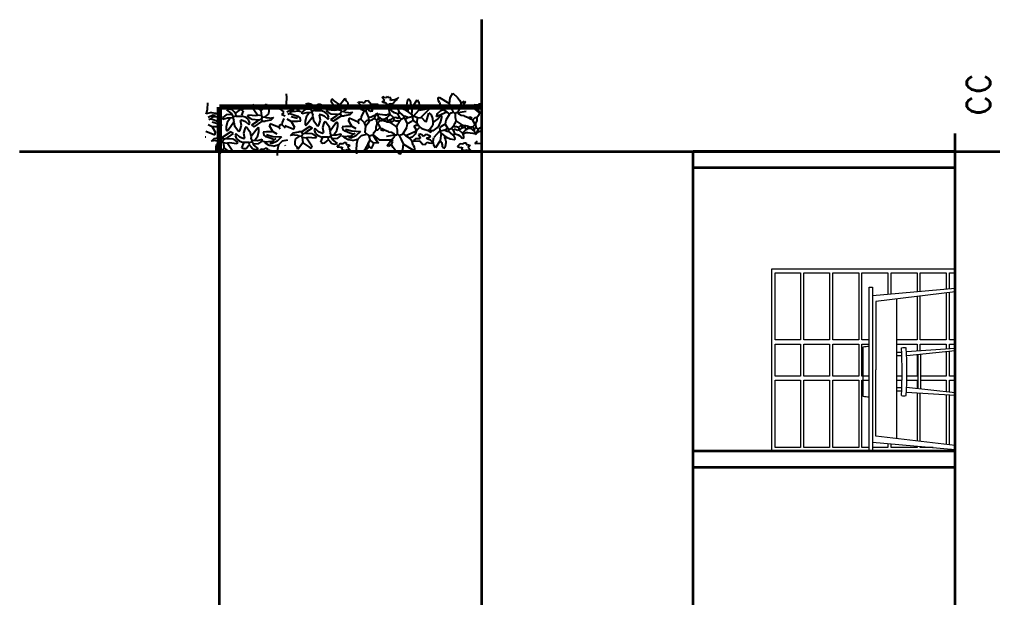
# Model space of a CAD drawing. Header units: inches. Extents: x 2013 to 15569, y -2551 to 2524.
# Drawn here: x 2013 to 2848, y 579 to 1075 of the extents above; entities that cross this region are included whole.
import ezdxf

# ---------------------------------------------------------------- set-up
doc = ezdxf.new("R2010")
doc.units = ezdxf.units.IN
doc.header["$MEASUREMENT"] = 0
for name, color, linetype, lineweight in [('A-FLOR-FTPT', 6, 'Continuous', 70), ('A-FURN', 8, 'Continuous', 18), ('A-WALL-FULL', 7, 'Continuous', 35), ('costruzioni', 2, 'Continuous', 35)]:
    doc.layers.add(name, color=color, linetype=linetype, lineweight=lineweight)
doc.layers.add('VERDE_siepe', color=96, linetype='Continuous')
doc.styles.add('E-ROMANS', font='romans.shx', dxfattribs={"width": 0.8})

msp = doc.modelspace()

# ---------------------------------------------------------------- linework, layer by layer
at = {"layer": 'A-FLOR-FTPT'}
for p in [(2409.283, 999.638), (2184.283, 961.697)]:
    msp.add_line(p, (2184.283, 999.638), dxfattribs=at)
at = {"layer": 'A-FURN'}
for p, q in [((2657.888, 860.888), (2657.888, 704.638)), ((2815.701, 860.888), (2657.888, 860.888)), ((2815.701, 857.763), (2815.701, 860.888)), ((2661.013, 800.003), (2661.013, 857.763)), ((2661.013, 857.763), (2682.894, 857.763)), ((2682.894, 857.763), (2682.894, 800.003)), ((2685.629, 800.003), (2685.629, 857.763)), ((2685.629, 857.763), (2707.894, 857.763)), ((2707.894, 857.763), (2707.894, 800.003)), ((2710.629, 800.003), (2710.629, 857.763)), ((2710.629, 857.763), (2732.894, 857.763)), ((2732.894, 857.763), (2732.894, 800.003)), ((2735.629, 800.003), (2735.629, 857.763)), ((2735.629, 857.763), (2757.894, 857.763)), ((2757.894, 857.763), (2757.894, 839.398)), ((2760.629, 839.644), (2760.629, 857.763)), ((2760.629, 857.763), (2782.894, 857.763)), ((2782.894, 857.763), (2782.894, 841.648)), ((2785.629, 841.894), (2785.629, 857.763)), ((2785.629, 857.763), (2807.894, 857.763)), ((2807.894, 857.763), (2807.894, 843.899)), ((2810.629, 844.145), (2810.629, 857.763)), ((2810.629, 857.763), (2815.701, 857.763)), ((2765.561, 715.399), (2765.561, 835.26)), ((2782.894, 837.352), (2782.894, 800.003)), ((2785.629, 800.003), (2785.629, 837.682)), ((2807.894, 840.37), (2807.894, 800.003)), ((2810.629, 800.003), (2810.629, 840.7)), ((2682.894, 800.003), (2661.013, 800.003)), ((2661.013, 769.039), (2661.013, 796.487)), ((2661.013, 796.487), (2682.894, 796.487)), ((2682.894, 796.487), (2682.894, 769.039)), ((2707.894, 800.003), (2685.629, 800.003)), ((2685.629, 769.039), (2685.629, 796.487)), ((2685.629, 796.487), (2707.894, 796.487)), ((2707.894, 796.487), (2707.894, 769.039)), ((2732.894, 800.003), (2710.629, 800.003)), ((2710.629, 769.039), (2710.629, 796.487)), ((2710.629, 796.487), (2732.894, 796.487)), ((2732.894, 796.487), (2732.894, 769.039)), ((2741.773, 800.003), (2735.629, 800.003)), ((2735.629, 769.039), (2735.629, 796.487)), ((2735.629, 796.487), (2741.773, 796.487)), ((2782.894, 800.003), (2765.561, 800.003)), ((2765.561, 796.487), (2782.894, 796.487)), ((2782.894, 796.487), (2782.894, 790.794)), ((2807.894, 800.003), (2785.629, 800.003)), ((2785.629, 790.969), (2785.629, 796.487)), ((2785.629, 796.487), (2807.894, 796.487)), ((2807.894, 796.487), (2807.894, 792.393)), ((2815.701, 800.003), (2810.629, 800.003)), ((2810.629, 792.568), (2810.629, 796.487)), ((2810.629, 796.487), (2815.701, 796.487)), ((2815.701, 796.487), (2815.701, 800.003)), ((2769.734, 789.139), (2765.561, 789.261)), ((2769.85, 786.266), (2765.561, 786.393)), ((2773.838, 790.215), (2815.701, 792.893)), ((2815.701, 790.788), (2774.003, 786.378)), ((2782.894, 787.319), (2782.894, 769.039)), ((2783.85, 758.099), (2783.85, 787.417)), ((2786.045, 757.867), (2786.045, 787.649)), ((2807.894, 789.963), (2807.894, 769.039)), ((2810.629, 769.039), (2810.629, 790.252)), ((2815.701, 792.893), (2815.701, 790.788)), ((2682.894, 769.039), (2661.013, 769.039)), ((2707.894, 769.039), (2685.629, 769.039)), ((2732.894, 769.039), (2710.629, 769.039)), ((2741.773, 769.039), (2735.629, 769.039)), ((2770.057, 769.039), (2765.561, 769.039)), ((2782.894, 769.039), (2774.21, 769.039)), ((2807.894, 769.039), (2786.045, 769.039)), ((2815.701, 769.039), (2810.629, 769.039)), ((2815.701, 765.523), (2815.701, 769.039)), ((2661.013, 707.763), (2661.013, 765.523)), ((2661.013, 765.523), (2682.894, 765.523)), ((2682.894, 765.523), (2682.894, 707.763)), ((2685.629, 707.763), (2685.629, 765.523)), ((2685.629, 765.523), (2707.894, 765.523)), ((2707.894, 765.523), (2707.894, 707.763)), ((2710.629, 707.763), (2710.629, 765.523)), ((2710.629, 765.523), (2732.894, 765.523)), ((2732.894, 765.523), (2732.894, 707.763)), ((2735.629, 707.763), (2735.629, 765.523)), ((2735.629, 765.523), (2741.773, 765.523)), ((2765.561, 765.523), (2769.992, 765.523)), ((2774.145, 765.523), (2782.894, 765.523)), ((2782.894, 765.523), (2782.894, 758.201)), ((2786.045, 765.523), (2807.894, 765.523)), ((2807.894, 765.523), (2807.894, 755.555)), ((2810.629, 755.265), (2810.629, 765.523)), ((2810.629, 765.523), (2815.701, 765.523)), ((2765.561, 759.216), (2769.787, 759.341)), ((2765.561, 756.354), (2769.654, 756.475)), ((2773.748, 755.312), (2815.589, 752.635)), ((2815.589, 754.74), (2773.933, 759.149)), ((2782.894, 754.727), (2782.894, 713.306)), ((2785.629, 712.976), (2785.629, 754.552)), ((2807.894, 753.128), (2807.894, 710.289)), ((2810.629, 709.959), (2810.629, 752.953)), ((2815.589, 752.635), (2815.589, 754.74)), ((2757.894, 711.261), (2757.894, 707.763)), ((2760.629, 707.763), (2760.629, 711.015)), ((2657.888, 704.638), (2815.701, 704.638)), ((2682.894, 707.763), (2661.013, 707.763)), ((2707.894, 707.763), (2685.629, 707.763)), ((2732.894, 707.763), (2710.629, 707.763)), ((2741.773, 707.763), (2735.629, 707.763)), ((2757.894, 707.763), (2744.68, 707.763)), ((2782.894, 707.763), (2760.629, 707.763)), ((2782.894, 709.011), (2782.894, 707.763)), ((2785.629, 707.763), (2785.629, 708.764)), ((2796.753, 707.763), (2785.629, 707.763)), ((2815.701, 704.638), (2815.701, 707.763))]:
    msp.add_line(p, q, dxfattribs=at)
msp.add_lwpolyline([(2741.773, 704.684), (2741.773, 845.189), (2744.68, 845.189), (2744.68, 704.684)], close=True, dxfattribs=at)
for points in [[(2744.68, 838.208), (2815.704, 844.602), (2815.704, 841.313), (2747.582, 833.09), (2747.582, 774.26)], [(2744.68, 712.451), (2815.701, 706.057), (2815.701, 709.346), (2747.579, 717.569), (2747.579, 774.266)]]:
    msp.add_lwpolyline(points, dxfattribs=at)
for points in [[(2736.622, 751.615), (2736.622, 794.115, -0.0310403), (2741.773, 794.754, -0.0310403)], [(2769.525, 793.175, -0.1652304), (2773.678, 793.222, -0.8922771)], [(2741.773, 750.807, -0.0369763), (2736.622, 751.615)], [(2769.43, 752.405, 0.1627866), (2773.571, 752.351, 0.8922771)]]:
    msp.add_lwpolyline(points, format="xyb", dxfattribs=at)
for centre, start, end in [((2429.801, 773.602), 356.428826, 3.297365), ((2433.955, 773.639), 356.413448, 3.299051)]:
    msp.add_arc(centre, 340.287, start, end, dxfattribs=at)
at = {"layer": 'A-WALL-FULL'}
for p, q in [((2409.283, 83.056), (2409.283, 1075.007)), ((2815.701, 83.056), (2815.701, 977.076)), ((2409.283, 961.697), (2184.283, 961.697)), ((2184.283, 99.638), (2184.283, 961.697)), ((2815.701, 961.697), (2590.701, 961.697)), ((2590.701, 99.638), (2590.701, 961.697)), ((2815.701, 947.697), (2590.701, 947.697)), ((2815.701, 704.638), (2590.701, 704.638)), ((2815.701, 690.638), (2590.701, 690.638))]:
    msp.add_line(p, q, dxfattribs=at)
at = {"layer": 'costruzioni'}
msp.add_line((2012.639, 961.697), (3027.796, 961.697), dxfattribs=at)
at = {"layer": 'VERDE_siepe'}
for p, q in [((2241.424, 1011.097), (2241.863, 1008.028)), ((2382.154, 1007.875), (2384.643, 1011.71)), ((2384.643, 1011.71), (2388.597, 1008.028)), ((2174.104, 1003.365), (2173.811, 997.842)), ((2212.261, 999.562), (2213.218, 1002.114)), ((2214.811, 1000.519), (2213.218, 1002.114)), ((2219.915, 997.011), (2223.742, 1002.114)), ((2223.742, 1002.114), (2224.698, 1002.432)), ((2225.335, 1000.519), (2224.698, 1002.432)), ((2241.571, 1002.505), (2240.643, 998.605)), ((2241.863, 1008.028), (2241.571, 1002.505)), ((2260.325, 1002.838), (2258.046, 1002.258)), ((2258.046, 1002.258), (2262.511, 998.75)), ((2262.961, 1002.224), (2260.325, 1002.838)), ((2264.744, 1000.344), (2262.961, 1002.224)), ((2270.576, 1002.07), (2268.819, 1001.917)), ((2272.397, 1001.301), (2270.576, 1002.07)), ((2280.02, 1004.225), (2280.977, 1006.777)), ((2284.804, 997.528), (2280.02, 1004.225)), ((2282.571, 1005.182), (2280.977, 1006.777)), ((2287.674, 1001.674), (2282.571, 1005.182)), ((2287.674, 1001.674), (2291.501, 1006.777)), ((2291.501, 1006.777), (2292.457, 1007.095)), ((2293.095, 1005.182), (2292.457, 1007.095)), ((2294.585, 1003.414), (2293.095, 1005.182)), ((2294.732, 1000.653), (2294.585, 1003.414)), ((2303.3, 1003.907), (2302.981, 1004.225)), ((2304.778, 1004.028), (2303.3, 1003.907)), ((2303.3, 1003.907), (2304.075, 1002.801)), ((2304.075, 1002.801), (2305.539, 1001.512)), ((2306.652, 1003.844), (2304.778, 1004.028)), ((2308.402, 1003.268), (2306.652, 1003.844)), ((2309.359, 1004.225), (2308.402, 1003.268)), ((2309.359, 1005.182), (2311.91, 1005.501)), ((2309.359, 1005.182), (2309.359, 1004.225)), ((2311.91, 1005.501), (2314.462, 1002.312)), ((2314.462, 1002.312), (2319.883, 1002.63)), ((2320.202, 1001.993), (2319.883, 1002.63)), ((2323.71, 1004.863), (2324.348, 1004.544)), ((2324.029, 1008.052), (2324.667, 1009.009)), ((2326.261, 1005.501), (2324.029, 1008.052)), ((2324.348, 1004.544), (2326.261, 1005.501)), ((2324.986, 1003.587), (2324.348, 1004.544)), ((2325.474, 1007.967), (2324.667, 1009.009)), ((2327.537, 1003.268), (2324.986, 1003.587)), ((2326.781, 1007.739), (2325.474, 1007.967)), ((2327.871, 1008.081), (2326.781, 1007.739)), ((2327.537, 1001.674), (2327.537, 1003.268)), ((2328.493, 1009.009), (2327.871, 1008.081)), ((2329.132, 1008.052), (2328.493, 1009.009)), ((2331.364, 1007.734), (2329.132, 1008.052)), ((2329.832, 1002.317), (2329.132, 1001.674)), ((2331.085, 1002.716), (2329.832, 1002.317)), ((2331.045, 1005.501), (2331.364, 1007.414)), ((2332.556, 1005.684), (2331.045, 1005.501)), ((2332.64, 1002.312), (2331.085, 1002.716)), ((2331.364, 1007.414), (2331.364, 1007.734)), ((2334.899, 1006.026), (2332.556, 1005.684)), ((2333.277, 1002.95), (2332.64, 1002.312)), ((2333.277, 1002.95), (2333.597, 1003.268)), ((2333.597, 1003.587), (2334.553, 1004.544)), ((2333.597, 1003.268), (2333.597, 1003.587)), ((2334.553, 1004.544), (2336.785, 1006.457)), ((2336.785, 1006.777), (2334.899, 1006.026)), ((2336.785, 1006.777), (2338.061, 1008.371)), ((2336.785, 1006.457), (2336.785, 1006.777)), ((2345.359, 1004.771), (2344.814, 1001.575)), ((2346.671, 1006.777), (2345.359, 1004.771)), ((2346.671, 1006.777), (2348.266, 1004.863)), ((2348.355, 1003.515), (2348.266, 1004.863)), ((2348.9, 1001.461), (2348.355, 1003.515)), ((2350.18, 1000.398), (2353.823, 1006.028)), ((2353.823, 1006.028), (2355.329, 1003.801)), ((2355.329, 1003.801), (2355.982, 1000.262)), ((2371.828, 1008.172), (2373.104, 1008.172)), ((2371.903, 1007.108), (2371.828, 1008.172)), ((2372.196, 1005.267), (2371.903, 1007.108)), ((2373.103, 1003.709), (2372.196, 1005.267)), ((2373.103, 1003.709), (2374.06, 1000.519)), ((2373.104, 1008.172), (2381.076, 1003.07)), ((2381.076, 1003.07), (2381.714, 1002.752)), ((2381.714, 1002.752), (2382.154, 1007.875)), ((2383.325, 998.976), (2381.714, 1002.752)), ((2388.597, 1008.028), (2390.355, 1005.727)), ((2390.355, 1005.727), (2391.6, 1003.07)), ((2391.6, 1003.07), (2390.643, 1000.519)), ((2391.6, 1003.07), (2394.47, 1004.984)), ((2395.427, 1004.027), (2391.6, 999.244)), ((2394.47, 1004.984), (2395.427, 1004.027)), ((2407.226, 1003.07), (2407.226, 1001.795)), ((2173.811, 997.842), (2172.884, 993.942)), ((2177.349, 995.219), (2172.884, 993.942)), ((2172.884, 993.942), (2172.884, 994.262)), ((2177.349, 995.219), (2181.28, 994.62)), ((2181.28, 994.62), (2184.355, 992.779)), ((2192.566, 998.174), (2190.287, 997.595)), ((2190.287, 997.595), (2194.751, 994.087)), ((2195.202, 997.561), (2192.566, 998.174)), ((2194.751, 994.087), (2194.751, 993.449)), ((2196.985, 995.681), (2195.202, 997.561)), ((2197.941, 994.406), (2196.985, 995.681)), ((2199.535, 995.681), (2197.941, 994.406)), ((2197.941, 994.406), (2198.26, 992.174)), ((2201.06, 997.254), (2199.535, 995.681)), ((2202.817, 997.407), (2201.06, 997.254)), ((2204.638, 996.638), (2202.817, 997.407)), ((2204.638, 996.638), (2203.043, 992.811)), ((2217.045, 992.865), (2212.261, 999.562)), ((2219.915, 997.011), (2214.811, 1000.519)), ((2220.552, 992.227), (2219.915, 997.011)), ((2223.422, 991.59), (2226.292, 993.822)), ((2226.826, 998.751), (2225.335, 1000.519)), ((2226.292, 993.822), (2226.973, 995.99)), ((2226.973, 995.99), (2226.826, 998.751)), ((2235.541, 999.244), (2235.222, 999.562)), ((2237.019, 999.365), (2235.541, 999.244)), ((2235.541, 999.244), (2236.316, 998.138)), ((2236.316, 998.138), (2237.78, 996.849)), ((2238.893, 999.181), (2237.019, 999.365)), ((2238.366, 993.903), (2237.773, 993.184)), ((2237.78, 996.849), (2239.069, 996.174)), ((2239.479, 994.517), (2238.366, 993.903)), ((2240.643, 998.605), (2238.893, 999.181)), ((2239.069, 996.174), (2239.686, 996.054)), ((2245.108, 999.882), (2240.643, 998.605)), ((2240.643, 998.605), (2240.643, 998.925)), ((2242.203, 995.794), (2246.485, 997.765)), ((2244.79, 994.46), (2242.876, 993.503)), ((2245.427, 995.417), (2244.79, 994.46)), ((2244.79, 994.46), (2247.34, 993.503)), ((2245.108, 999.882), (2249.039, 999.283)), ((2246.383, 995.735), (2245.427, 995.417)), ((2253.081, 996.373), (2246.383, 995.735)), ((2246.485, 997.765), (2248.496, 997.561)), ((2249.039, 999.283), (2252.115, 997.442)), ((2252.115, 997.442), (2253.081, 996.373)), ((2253.081, 996.373), (2254.037, 996.055)), ((2257.727, 997.794), (2254.857, 995.561)), ((2254.857, 995.561), (2254.857, 993.967)), ((2258.861, 995.013), (2254.857, 993.967)), ((2262.511, 998.112), (2257.727, 997.794)), ((2261.235, 994.923), (2258.568, 991.178)), ((2261.235, 994.924), (2258.861, 995.013)), ((2263.467, 995.242), (2261.235, 994.923)), ((2262.511, 998.75), (2262.511, 998.112)), ((2262.511, 998.112), (2263.787, 996.199)), ((2263.787, 996.199), (2263.467, 995.242)), ((2263.467, 995.242), (2264.424, 993.01)), ((2266.019, 996.837), (2263.787, 996.199)), ((2265.7, 999.069), (2264.744, 1000.344)), ((2267.294, 1000.344), (2265.7, 999.069)), ((2265.7, 999.069), (2266.019, 996.837)), ((2266.019, 996.837), (2271.121, 996.837)), ((2268.819, 1001.917), (2267.294, 1000.344)), ((2272.397, 1001.301), (2270.802, 997.474)), ((2270.802, 997.474), (2271.121, 996.837)), ((2274.823, 995.473), (2271.121, 996.837)), ((2276.874, 993.786), (2274.823, 995.473)), ((2276.193, 996.571), (2276.83, 997.847)), ((2280.02, 993.701), (2276.193, 996.571)), ((2276.83, 997.847), (2283.209, 997.21)), ((2278.138, 990.777), (2276.874, 993.786)), ((2285.441, 993.383), (2280.02, 993.701)), ((2283.209, 997.21), (2284.804, 997.528)), ((2288.311, 996.89), (2284.804, 997.528)), ((2285.441, 993.383), (2287.992, 994.339)), ((2288.311, 996.89), (2287.674, 1001.674)), ((2287.992, 994.339), (2288.949, 995.933)), ((2288.949, 992.744), (2287.992, 994.339)), ((2288.949, 995.933), (2288.311, 996.89)), ((2288.949, 995.933), (2291.181, 996.253)), ((2291.181, 996.253), (2294.051, 998.485)), ((2291.819, 995.296), (2291.181, 996.253)), ((2295.008, 994.977), (2291.819, 995.296)), ((2294.051, 998.485), (2294.732, 1000.653)), ((2295.008, 994.977), (2298.539, 995.59)), ((2298.539, 995.59), (2296.196, 993.289)), ((2306.125, 998.566), (2305.532, 997.847)), ((2308.402, 996.571), (2305.532, 997.847)), ((2305.539, 1001.512), (2306.828, 1000.837)), ((2307.18, 994.577), (2305.774, 991.386)), ((2307.238, 999.18), (2306.125, 998.566)), ((2306.828, 1000.837), (2307.445, 1000.717)), ((2308.402, 996.571), (2307.18, 994.577)), ((2308.722, 999.76), (2307.238, 999.18)), ((2307.445, 1000.717), (2308.722, 999.76)), ((2308.402, 996.571), (2309.997, 996.89)), ((2309.997, 996.89), (2311.592, 998.485)), ((2312.549, 990.831), (2309.997, 996.89)), ((2311.592, 998.485), (2312.744, 997.032)), ((2312.744, 997.032), (2314.209, 996.419)), ((2314.143, 999.76), (2314.462, 1000.398)), ((2315.737, 996.571), (2314.143, 999.76)), ((2314.209, 996.419), (2315.737, 996.571)), ((2314.462, 1000.398), (2318.289, 1000.398)), ((2319.246, 994.339), (2316.669, 992.184)), ((2317.332, 990.193), (2319.246, 994.339)), ((2318.289, 1000.398), (2320.202, 1001.993)), ((2319.883, 994.02), (2319.246, 994.339)), ((2319.883, 994.02), (2326.261, 993.063)), ((2321.159, 990.831), (2319.883, 994.02)), ((2329.132, 1001.674), (2327.537, 1001.674)), ((2327.708, 993.185), (2330.432, 994.269)), ((2329.77, 997.528), (2330.407, 998.166)), ((2330.407, 994.339), (2329.77, 997.528)), ((2330.407, 998.166), (2331.364, 997.847)), ((2330.726, 993.383), (2330.407, 994.339)), ((2331.364, 997.847), (2332.883, 996.153)), ((2332.883, 996.153), (2334.191, 995.297)), ((2334.191, 995.297), (2337.424, 994.339)), ((2337.742, 998.803), (2337.424, 999.442)), ((2337.424, 997.847), (2337.742, 998.803)), ((2338.061, 996.571), (2337.424, 997.847)), ((2337.424, 994.339), (2338.699, 994.977)), ((2338.699, 990.831), (2337.424, 994.339)), ((2338.061, 998.803), (2337.742, 998.803)), ((2341.218, 998.321), (2337.742, 998.803)), ((2338.699, 994.977), (2338.061, 996.571)), ((2339.337, 994.977), (2338.699, 994.977)), ((2343.164, 991.788), (2339.337, 994.977)), ((2344.542, 997.009), (2341.218, 998.321)), ((2346.034, 995.933), (2344.542, 997.009)), ((2344.814, 1001.575), (2345.195, 999.063)), ((2345.195, 999.063), (2346.034, 997.528)), ((2346.034, 997.528), (2346.034, 996.253)), ((2346.034, 995.933), (2346.034, 996.253)), ((2349.223, 993.383), (2346.034, 995.933)), ((2349.861, 999.76), (2348.9, 1001.461)), ((2349.223, 993.383), (2349.861, 999.76)), ((2349.861, 999.76), (2350.18, 1000.398)), ((2350.818, 992.106), (2355.282, 997.21)), ((2355.982, 1000.262), (2355.282, 997.21)), ((2355.601, 996.89), (2355.282, 997.21)), ((2364.894, 998.53), (2355.601, 996.89)), ((2357.195, 990.831), (2364.894, 998.53)), ((2363.788, 994.693), (2361.342, 987.004)), ((2366.192, 993.295), (2364.089, 994.764)), ((2370.418, 991.536), (2371.317, 994.374)), ((2371.317, 994.374), (2374.099, 996.829)), ((2379.481, 995.417), (2372.147, 992.228)), ((2374.06, 1000.519), (2376.292, 997.649)), ((2374.099, 996.829), (2376.292, 997.649)), ((2376.292, 997.649), (2379.481, 995.735)), ((2381.714, 993.822), (2378.524, 988.72)), ((2379.481, 995.735), (2379.481, 995.417)), ((2379.481, 995.417), (2381.714, 993.822)), ((2381.714, 993.822), (2383.033, 994.988)), ((2383.033, 994.988), (2385.221, 995.417)), ((2385.221, 995.417), (2383.325, 998.976)), ((2385.221, 995.417), (2386.497, 994.141)), ((2387.135, 994.779), (2386.497, 994.141)), ((2386.497, 994.141), (2386.497, 990.952)), ((2388.73, 994.779), (2387.135, 994.779)), ((2391.281, 999.244), (2388.73, 995.735)), ((2388.73, 995.735), (2389.048, 995.098)), ((2389.048, 995.098), (2388.73, 994.779)), ((2389.623, 993.76), (2388.73, 994.779)), ((2389.048, 995.098), (2396.065, 996.373)), ((2391.819, 992.533), (2389.623, 993.76)), ((2390.643, 1000.519), (2391.281, 999.244)), ((2391.281, 999.244), (2391.6, 999.244)), ((2391.6, 999.244), (2391.918, 999.244)), ((2402.251, 999.244), (2391.918, 999.244)), ((2407.226, 995.098), (2402.251, 999.244)), ((2403.399, 1001.476), (2402.442, 1001.795)), ((2407.226, 1001.795), (2403.399, 1001.476)), ((2403.399, 1001.476), (2407.767, 994.926)), ((2407.226, 994.779), (2406.907, 992.865)), ((2407.226, 994.779), (2407.226, 995.098)), ((2174.444, 991.131), (2178.726, 993.102)), ((2177.03, 989.797), (2175.117, 988.84)), ((2177.668, 990.754), (2177.03, 989.797)), ((2177.03, 989.797), (2179.581, 988.84)), ((2178.624, 991.072), (2177.668, 990.754)), ((2183.462, 985.286), (2178.012, 986.917)), ((2185.321, 991.71), (2178.624, 991.072)), ((2178.726, 993.102), (2180.737, 992.898)), ((2179.581, 988.84), (2183.728, 987.245)), ((2183.728, 987.245), (2185.641, 985.651)), ((2184.355, 992.779), (2185.321, 991.71)), ((2185.321, 991.71), (2186.278, 991.392)), ((2186.278, 983.418), (2185.641, 985.651)), ((2189.968, 993.131), (2187.098, 990.898)), ((2187.098, 990.898), (2187.098, 989.304)), ((2191.102, 990.35), (2187.098, 989.304)), ((2190.809, 986.515), (2189.93, 982.833)), ((2194.751, 993.449), (2189.968, 993.131)), ((2193.476, 990.26), (2190.809, 986.515)), ((2193.476, 990.261), (2191.102, 990.35)), ((2196.665, 986.752), (2191.881, 980.374)), ((2195.708, 990.579), (2193.476, 990.26)), ((2194.751, 993.449), (2196.028, 991.536)), ((2196.028, 991.536), (2195.708, 990.579)), ((2195.708, 990.579), (2196.665, 988.347)), ((2198.26, 992.174), (2196.028, 991.536)), ((2196.665, 988.347), (2196.346, 987.39)), ((2196.346, 987.39), (2196.665, 986.752)), ((2196.665, 986.752), (2197.253, 983.753)), ((2198.26, 992.174), (2203.362, 992.174)), ((2203.043, 988.984), (2202.405, 988.347)), ((2203.11, 984.06), (2202.405, 988.347)), ((2203.043, 992.811), (2203.362, 992.174)), ((2203.043, 988.984), (2206.479, 987.589)), ((2207.064, 990.81), (2203.362, 992.174)), ((2206.479, 987.589), (2209.422, 984.839)), ((2209.115, 989.123), (2207.064, 990.81)), ((2208.434, 991.908), (2209.071, 993.184)), ((2212.261, 989.038), (2208.434, 991.908)), ((2209.071, 993.184), (2215.45, 992.546)), ((2210.379, 986.114), (2209.115, 989.123)), ((2209.422, 984.839), (2210.379, 986.114)), ((2211.941, 984.573), (2217.045, 987.763)), ((2217.682, 988.72), (2212.261, 989.038)), ((2214.174, 982.979), (2220.552, 987.443)), ((2215.45, 992.546), (2217.045, 992.865)), ((2220.552, 992.227), (2217.045, 992.865)), ((2217.045, 987.763), (2217.682, 988.72)), ((2217.682, 988.72), (2220.233, 989.676)), ((2220.233, 989.676), (2221.19, 991.27)), ((2221.19, 988.081), (2220.233, 989.676)), ((2221.19, 991.27), (2220.552, 992.227)), ((2220.871, 987.443), (2220.552, 987.443)), ((2220.871, 987.443), (2221.19, 987.763)), ((2221.19, 987.443), (2220.871, 987.443)), ((2221.19, 991.27), (2223.422, 991.59)), ((2221.19, 987.763), (2221.19, 988.081)), ((2221.19, 987.443), (2221.19, 987.763)), ((2221.19, 987.763), (2223.422, 987.763)), ((2224.06, 990.633), (2223.422, 991.59)), ((2228.437, 988.626), (2223.422, 987.763)), ((2227.249, 990.313), (2224.06, 990.633)), ((2227.249, 990.313), (2230.78, 990.927)), ((2227.887, 985.53), (2227.249, 983.616)), ((2235.541, 982.341), (2227.887, 985.53)), ((2230.78, 990.927), (2228.437, 988.626)), ((2240.643, 991.908), (2237.773, 993.184)), ((2238.015, 986.723), (2237.773, 984.893)), ((2239.42, 989.914), (2238.015, 986.723)), ((2245.746, 987.444), (2242.238, 989.358)), ((2245.746, 987.444), (2246.065, 987.763)), ((2245.746, 987.444), (2248.616, 982.661)), ((2251.221, 989.949), (2245.771, 991.58)), ((2246.065, 987.763), (2251.167, 987.763)), ((2247.34, 993.503), (2251.487, 991.908)), ((2251.167, 987.763), (2254.037, 988.081)), ((2251.487, 991.908), (2253.4, 990.314)), ((2254.037, 988.081), (2253.4, 990.314)), ((2258.568, 991.178), (2257.689, 987.496)), ((2257.689, 987.496), (2257.727, 984.718)), ((2264.424, 991.415), (2259.64, 985.037)), ((2264.424, 993.01), (2264.105, 992.053)), ((2264.105, 992.053), (2264.424, 991.415)), ((2264.424, 991.415), (2265.012, 988.416)), ((2265.012, 988.416), (2268.57, 983.442)), ((2269.846, 985.037), (2270.869, 988.723)), ((2270.802, 993.647), (2270.164, 993.01)), ((2270.869, 988.723), (2270.164, 993.01)), ((2270.802, 993.647), (2274.238, 992.252)), ((2273.779, 985.903), (2272.755, 982.217)), ((2275.054, 987.497), (2273.779, 985.903)), ((2274.238, 992.252), (2277.181, 989.502)), ((2278.613, 982.524), (2275.055, 987.498)), ((2277.181, 989.502), (2278.138, 990.777)), ((2279.2, 979.525), (2283.984, 985.903)), ((2279.7, 989.236), (2284.804, 992.426)), ((2281.933, 987.642), (2279.7, 989.236)), ((2281.933, 987.642), (2288.311, 992.106)), ((2283.984, 985.903), (2285.259, 986.86)), ((2284.804, 992.426), (2285.441, 993.383)), ((2285.259, 986.86), (2285.578, 987.179)), ((2285.898, 986.222), (2285.259, 986.86)), ((2285.935, 983.444), (2285.898, 986.222)), ((2288.63, 992.106), (2288.311, 992.106)), ((2288.63, 992.106), (2288.949, 992.426)), ((2288.949, 992.106), (2288.63, 992.106)), ((2288.949, 992.426), (2288.949, 992.744)), ((2288.949, 992.106), (2288.949, 992.426)), ((2288.949, 992.426), (2291.181, 992.426)), ((2296.196, 993.289), (2291.181, 992.426)), ((2295.646, 990.193), (2295.008, 988.279)), ((2297.878, 983.496), (2295.008, 988.279)), ((2303.3, 987.004), (2295.646, 990.193)), ((2303.3, 987.004), (2304.257, 989.556)), ((2303.3, 987.004), (2304.257, 985.729)), ((2304.257, 989.556), (2305.532, 989.556)), ((2305.774, 991.386), (2305.532, 989.556)), ((2308.722, 986.366), (2305.532, 989.556)), ((2308.722, 986.366), (2310.316, 987.961)), ((2309.678, 984.453), (2308.722, 986.366)), ((2310.316, 987.961), (2311.272, 988.599)), ((2310.635, 984.772), (2311.91, 986.366)), ((2311.272, 988.599), (2312.549, 988.599)), ((2311.91, 986.366), (2312.549, 986.686)), ((2314.326, 991.141), (2312.549, 990.831)), ((2312.549, 988.599), (2312.549, 990.831)), ((2313.186, 988.279), (2312.549, 988.599)), ((2312.549, 986.686), (2313.186, 988.279)), ((2312.549, 986.366), (2312.549, 986.686)), ((2313.186, 988.279), (2315.419, 988.918)), ((2316.669, 992.184), (2314.326, 991.141)), ((2315.419, 988.918), (2317.332, 990.193)), ((2317.332, 989.874), (2317.332, 990.193)), ((2319.246, 988.599), (2317.332, 989.874)), ((2319.246, 988.599), (2320.521, 989.874)), ((2319.564, 985.091), (2319.246, 988.599)), ((2320.521, 989.874), (2321.159, 990.831)), ((2321.796, 987.961), (2320.521, 989.874)), ((2320.521, 985.091), (2320.84, 987.004)), ((2320.84, 987.004), (2321.796, 987.961)), ((2322.116, 990.512), (2321.159, 990.831)), ((2321.796, 987.961), (2323.71, 988.279)), ((2324.029, 989.236), (2322.116, 990.512)), ((2323.71, 988.279), (2324.029, 989.236)), ((2326.9, 987.323), (2323.71, 988.279)), ((2325.623, 989.236), (2324.029, 989.236)), ((2325.623, 989.236), (2327.856, 990.512)), ((2326.9, 987.323), (2325.623, 989.236)), ((2326.261, 993.063), (2327.708, 993.185)), ((2328.175, 987.004), (2326.9, 987.323)), ((2327.856, 990.512), (2330.726, 993.383)), ((2328.813, 988.279), (2327.856, 990.512)), ((2328.175, 987.004), (2328.813, 987.961)), ((2329.45, 987.004), (2328.175, 987.004)), ((2328.813, 987.961), (2330.726, 989.236)), ((2328.813, 987.961), (2328.813, 988.279)), ((2329.45, 987.004), (2328.813, 987.961)), ((2331.364, 986.366), (2329.45, 987.004)), ((2333.597, 990.831), (2330.726, 993.383)), ((2330.726, 989.236), (2331.045, 988.918)), ((2331.045, 988.918), (2333.597, 990.512)), ((2331.364, 988.279), (2331.045, 988.918)), ((2331.683, 986.686), (2331.364, 988.279)), ((2331.364, 986.366), (2331.683, 986.686)), ((2336.467, 982.859), (2331.364, 986.366)), ((2331.683, 986.686), (2334.234, 988.279)), ((2333.597, 990.512), (2335.191, 991.15)), ((2333.597, 990.512), (2333.597, 990.831)), ((2333.915, 989.874), (2333.597, 990.512)), ((2334.234, 988.279), (2333.915, 989.874)), ((2335.829, 987.642), (2334.234, 988.279)), ((2335.191, 991.15), (2337.742, 990.193)), ((2338.699, 987.642), (2335.829, 987.642)), ((2337.424, 985.091), (2338.061, 986.047)), ((2337.742, 990.193), (2338.699, 990.831)), ((2338.061, 986.047), (2338.699, 987.642)), ((2340.294, 989.556), (2338.699, 990.831)), ((2338.699, 987.642), (2340.294, 989.556)), ((2340.294, 989.556), (2342.526, 990.512)), ((2342.526, 990.512), (2343.164, 991.788)), ((2343.483, 989.556), (2342.526, 990.512)), ((2343.801, 991.788), (2343.164, 991.788)), ((2343.483, 989.556), (2346.034, 990.831)), ((2345.715, 985.729), (2343.483, 989.556)), ((2346.034, 990.831), (2343.801, 991.788)), ((2345.077, 982.22), (2345.715, 985.729)), ((2345.715, 985.729), (2349.223, 987.642)), ((2346.034, 990.831), (2349.861, 991.788)), ((2350.18, 992.106), (2349.223, 993.383)), ((2349.223, 987.642), (2350.498, 988.918)), ((2349.861, 991.788), (2350.18, 992.106)), ((2350.498, 988.918), (2349.861, 991.788)), ((2350.818, 992.106), (2350.18, 992.106)), ((2350.498, 988.918), (2351.552, 987.459)), ((2354.325, 990.512), (2350.818, 992.106)), ((2351.552, 987.459), (2352.87, 986.538)), ((2352.87, 986.538), (2354.007, 986.366)), ((2354.007, 986.366), (2354.325, 990.512)), ((2354.645, 984.453), (2354.007, 986.366)), ((2354.325, 990.512), (2357.195, 990.831)), ((2357.833, 990.512), (2357.195, 990.831)), ((2361.342, 987.004), (2357.833, 990.512)), ((2367.36, 990.113), (2366.192, 993.295)), ((2367.594, 986.93), (2367.071, 983.747)), ((2367.594, 986.93), (2367.36, 990.113)), ((2371.8, 989.868), (2367.594, 986.93)), ((2372.147, 992.228), (2370.418, 991.536)), ((2374.838, 993.057), (2371.8, 989.868)), ((2372.184, 982.859), (2374.371, 987.42)), ((2374.371, 987.42), (2375.072, 991.092)), ((2375.072, 991.092), (2374.838, 993.057)), ((2378.524, 988.72), (2377.887, 985.211)), ((2386.178, 985.849), (2385.541, 984.893)), ((2387.135, 988.081), (2386.178, 985.849)), ((2386.497, 990.952), (2387.135, 988.72)), ((2387.135, 988.72), (2387.135, 988.081)), ((2387.135, 988.081), (2392.238, 984.574)), ((2394.151, 992.228), (2391.819, 992.533)), ((2394.151, 992.228), (2397.659, 990.952)), ((2397.659, 990.952), (2399.254, 991.59)), ((2397.659, 990.952), (2399.572, 989.676)), ((2399.254, 991.59), (2400.529, 990.952)), ((2399.572, 989.676), (2400.21, 989.676)), ((2400.529, 990.952), (2400.21, 989.676)), ((2400.21, 989.676), (2401.486, 988.72)), ((2403.399, 990.633), (2401.486, 988.72)), ((2401.486, 988.72), (2402.124, 987.125)), ((2402.124, 987.125), (2403.08, 985.849)), ((2403.08, 985.849), (2402.762, 983.936)), ((2403.08, 985.849), (2404.037, 985.849)), ((2404.994, 990.633), (2403.399, 990.633)), ((2404.999, 988.237), (2404.037, 985.849)), ((2404.037, 985.849), (2404.356, 982.341)), ((2406.589, 992.546), (2404.994, 990.633)), ((2404.994, 990.633), (2404.999, 988.237)), ((2406.907, 992.865), (2406.589, 992.546)), ((2172.565, 979.273), (2180.219, 976.084)), ((2177.987, 982.781), (2174.479, 984.695)), ((2177.987, 982.781), (2178.306, 983.1)), ((2177.987, 982.781), (2180.857, 977.998)), ((2178.306, 983.1), (2183.408, 983.1)), ((2180.219, 976.084), (2180.857, 977.998)), ((2183.408, 983.1), (2186.278, 983.418)), ((2193.932, 978.635), (2187.554, 974.171)), ((2189.93, 982.833), (2189.968, 980.055)), ((2189.968, 980.055), (2190.606, 979.417)), ((2190.606, 979.417), (2190.287, 979.098)), ((2191.881, 980.374), (2190.606, 979.417)), ((2196.165, 977.041), (2191.062, 973.851)), ((2193.932, 978.635), (2196.165, 977.041)), ((2197.253, 983.753), (2200.811, 978.779)), ((2200.811, 978.78), (2202.087, 980.374)), ((2202.087, 980.374), (2203.11, 984.06)), ((2206.02, 981.24), (2204.996, 977.554)), ((2204.996, 977.554), (2205.701, 973.267)), ((2207.295, 982.834), (2206.02, 981.24)), ((2210.854, 977.861), (2207.296, 982.835)), ((2211.441, 974.862), (2210.854, 977.861)), ((2211.441, 974.862), (2216.225, 981.24)), ((2214.174, 982.979), (2211.941, 984.573)), ((2216.225, 981.24), (2217.5, 982.197)), ((2217.297, 975.099), (2218.176, 978.781)), ((2217.5, 982.197), (2217.819, 982.516)), ((2218.138, 981.559), (2217.5, 982.197)), ((2218.176, 978.781), (2218.138, 981.559)), ((2224.698, 978.514), (2221.828, 978.196)), ((2221.828, 978.196), (2222.465, 975.963)), ((2229.801, 978.514), (2224.698, 978.514)), ((2230.119, 978.833), (2227.249, 983.616)), ((2230.119, 978.833), (2229.801, 978.514)), ((2230.119, 978.833), (2233.627, 976.919)), ((2235.541, 982.341), (2236.498, 984.893)), ((2235.541, 982.341), (2236.498, 981.066)), ((2236.498, 984.893), (2237.773, 984.893)), ((2240.963, 981.703), (2237.773, 984.893)), ((2240.325, 983.936), (2247.978, 980.747)), ((2245.085, 975.35), (2247.428, 977.651)), ((2247.428, 977.651), (2252.443, 978.514)), ((2247.978, 980.747), (2248.616, 982.661)), ((2254.675, 978.514), (2252.443, 978.514)), ((2254.675, 978.834), (2254.994, 978.834)), ((2254.675, 978.834), (2254.675, 978.514)), ((2254.994, 978.834), (2254.675, 978.514)), ((2254.675, 978.514), (2254.675, 978.196)), ((2254.675, 978.196), (2255.632, 976.601)), ((2254.994, 978.834), (2255.314, 978.834)), ((2261.691, 983.298), (2255.314, 978.834)), ((2258.184, 977.557), (2255.632, 976.601)), ((2257.727, 984.718), (2258.365, 984.08)), ((2258.365, 984.08), (2258.046, 983.761)), ((2258.821, 978.514), (2258.184, 977.557)), ((2258.184, 977.557), (2263.605, 977.239)), ((2259.64, 985.037), (2258.365, 984.08)), ((2263.924, 981.704), (2258.821, 978.514)), ((2261.691, 983.298), (2263.924, 981.704)), ((2263.605, 977.239), (2267.431, 974.369)), ((2266.443, 981.438), (2265.487, 980.163)), ((2265.487, 980.163), (2266.751, 977.154)), ((2269.387, 978.688), (2266.443, 981.438)), ((2266.751, 977.154), (2268.801, 975.467)), ((2268.57, 983.443), (2269.846, 985.037)), ((2272.822, 977.293), (2269.387, 978.688)), ((2272.755, 982.217), (2273.46, 977.93)), ((2272.822, 977.293), (2273.46, 977.93)), ((2279.2, 979.525), (2278.613, 982.524)), ((2279.519, 978.887), (2279.2, 979.525)), ((2279.2, 977.93), (2279.519, 978.887)), ((2280.157, 975.698), (2279.2, 977.93)), ((2282.39, 976.017), (2285.056, 979.762)), ((2285.056, 979.762), (2285.935, 983.444)), ((2292.457, 983.177), (2289.587, 982.859)), ((2289.587, 982.859), (2290.224, 980.626)), ((2292.138, 979.032), (2290.224, 980.626)), ((2296.284, 977.437), (2292.138, 979.032)), ((2292.404, 980.991), (2297.853, 979.36)), ((2297.56, 983.177), (2292.457, 983.177)), ((2298.835, 976.48), (2296.284, 977.437)), ((2297.878, 983.496), (2297.56, 983.177)), ((2297.853, 979.36), (2305.249, 978.952)), ((2297.878, 983.496), (2301.387, 981.582)), ((2298.835, 976.48), (2300.748, 977.437)), ((2305.249, 978.952), (2301.421, 975.146)), ((2309.678, 983.496), (2309.04, 978.394)), ((2310.635, 976.48), (2309.04, 978.394)), ((2309.678, 983.496), (2310.635, 984.453)), ((2309.678, 983.496), (2309.678, 984.453)), ((2310.635, 984.453), (2310.635, 984.772)), ((2316.376, 976.162), (2316.694, 978.075)), ((2316.694, 978.075), (2317.013, 978.394)), ((2317.013, 978.394), (2318.608, 980.307)), ((2318.602, 982.703), (2319.564, 985.091)), ((2318.608, 980.307), (2318.602, 982.703)), ((2318.608, 980.307), (2320.202, 980.307)), ((2320.521, 985.091), (2319.564, 985.091)), ((2320.202, 980.307), (2322.116, 982.22)), ((2321.478, 983.815), (2320.521, 985.091)), ((2322.116, 982.22), (2321.478, 983.815)), ((2323.391, 981.264), (2322.116, 982.22)), ((2323.073, 979.988), (2323.391, 981.264)), ((2324.348, 979.35), (2323.073, 979.988)), ((2324.029, 981.264), (2323.391, 981.264)), ((2325.943, 979.988), (2324.029, 981.264)), ((2325.943, 979.988), (2324.348, 979.35)), ((2329.45, 978.712), (2325.943, 979.988)), ((2329.45, 978.712), (2331.782, 978.407)), ((2331.782, 978.407), (2333.979, 977.18)), ((2333.979, 977.18), (2334.872, 976.162)), ((2336.467, 982.859), (2337.424, 985.091)), ((2336.467, 982.22), (2336.467, 982.859)), ((2337.104, 979.988), (2336.467, 982.22)), ((2337.104, 976.799), (2337.104, 979.988)), ((2341.888, 977.118), (2340.569, 975.952)), ((2341.888, 977.118), (2345.077, 982.22)), ((2344.121, 975.523), (2341.888, 977.118)), ((2344.121, 975.523), (2351.455, 978.712)), ((2351.455, 983.496), (2352.093, 984.453)), ((2353.368, 979.988), (2351.455, 983.496)), ((2351.455, 978.712), (2353.05, 979.35)), ((2352.093, 984.453), (2354.645, 984.453)), ((2353.368, 979.988), (2352.285, 976.566)), ((2353.368, 979.669), (2356.239, 982.539)), ((2353.368, 979.669), (2353.368, 979.988)), ((2356.239, 982.539), (2354.645, 984.453)), ((2356.239, 982.539), (2357.833, 981.582)), ((2357.833, 981.582), (2359.573, 980.801)), ((2359.573, 980.801), (2363.439, 979.758)), ((2363.227, 979.815), (2364.849, 980.626)), ((2363.439, 979.758), (2365.548, 978.285)), ((2364.849, 980.626), (2366.125, 979.35)), ((2367.071, 983.747), (2364.903, 980.555)), ((2365.487, 978.394), (2366.125, 979.35)), ((2367.719, 979.35), (2366.125, 979.35)), ((2367.719, 979.35), (2372.184, 982.859)), ((2372.784, 978.834), (2368.32, 973.731)), ((2372.784, 978.834), (2373.422, 978.834)), ((2374.379, 983.298), (2373.103, 982.022)), ((2373.103, 982.022), (2373.74, 979.152)), ((2373.74, 979.152), (2373.422, 978.834)), ((2373.422, 978.834), (2374.379, 977.557)), ((2377.567, 980.109), (2373.74, 979.152)), ((2374.379, 977.557), (2373.74, 971.18)), ((2377.887, 985.211), (2374.379, 983.298)), ((2374.379, 977.557), (2377.567, 975.007)), ((2380.119, 981.384), (2377.567, 980.109)), ((2377.567, 980.109), (2379.8, 979.152)), ((2377.887, 985.211), (2380.119, 981.384)), ((2379.8, 979.152), (2380.438, 979.152)), ((2380.119, 981.384), (2381.076, 980.428)), ((2381.076, 980.428), (2380.438, 979.152)), ((2380.438, 979.152), (2384.265, 975.964)), ((2383.308, 981.384), (2381.076, 980.428)), ((2384.903, 983.298), (2383.308, 981.384)), ((2383.308, 981.384), (2384.903, 980.109)), ((2385.541, 984.893), (2384.903, 983.298)), ((2384.903, 983.298), (2387.773, 983.298)), ((2385.859, 980.747), (2384.903, 980.109)), ((2384.903, 980.109), (2386.178, 976.601)), ((2388.411, 979.79), (2385.859, 980.747)), ((2387.773, 983.298), (2389.368, 982.661)), ((2390.005, 980.428), (2388.411, 979.79)), ((2391.918, 984.255), (2389.368, 982.661)), ((2389.368, 982.661), (2389.686, 981.066)), ((2389.686, 981.066), (2390.005, 980.428)), ((2392.556, 982.022), (2390.005, 980.428)), ((2390.005, 980.428), (2390.005, 980.109)), ((2390.005, 980.109), (2392.875, 977.557)), ((2392.238, 984.574), (2391.918, 984.255)), ((2391.918, 984.255), (2392.238, 982.661)), ((2392.238, 984.574), (2394.151, 983.936)), ((2392.238, 982.661), (2392.556, 982.022)), ((2392.875, 981.704), (2392.556, 982.022)), ((2394.788, 982.979), (2392.875, 981.704)), ((2395.745, 980.428), (2392.875, 977.557)), ((2392.875, 977.557), (2393.195, 976.601)), ((2395.894, 977.755), (2393.17, 976.671)), ((2394.151, 983.936), (2394.788, 982.979)), ((2394.151, 983.936), (2395.427, 983.936)), ((2395.427, 983.936), (2394.788, 982.979)), ((2394.788, 982.979), (2394.788, 982.661)), ((2394.788, 982.661), (2395.745, 980.428)), ((2395.427, 983.936), (2396.702, 983.617)), ((2397.978, 981.704), (2395.745, 980.428)), ((2397.34, 977.877), (2395.894, 977.755)), ((2396.702, 983.617), (2399.892, 982.661)), ((2396.702, 983.617), (2397.978, 981.704)), ((2403.719, 976.92), (2397.34, 977.877)), ((2397.978, 981.704), (2399.572, 981.704)), ((2399.892, 982.661), (2399.572, 981.704)), ((2399.572, 981.704), (2401.486, 980.428)), ((2401.805, 982.979), (2399.892, 982.661)), ((2401.486, 980.428), (2402.442, 980.109)), ((2402.762, 983.936), (2401.805, 982.979)), ((2401.805, 982.979), (2403.08, 981.066)), ((2403.08, 981.066), (2402.442, 980.109)), ((2402.442, 980.109), (2403.719, 976.92)), ((2404.356, 982.341), (2403.08, 981.066)), ((2404.356, 982.341), (2406.269, 981.066)), ((2406.269, 980.747), (2404.356, 976.601)), ((2404.356, 976.601), (2406.932, 978.756)), ((2408.183, 982.022), (2406.269, 980.747)), ((2406.269, 981.066), (2406.269, 980.747)), ((2406.932, 978.756), (2409.275, 979.799)), ((2172.14, 974.176), (2172.47, 974.176)), ((2177.326, 970.687), (2179.669, 972.988)), ((2180.857, 971.3), (2177.326, 970.687)), ((2179.669, 972.988), (2184.684, 973.851)), ((2180.857, 971.3), (2184.046, 970.981)), ((2184.684, 970.024), (2181.814, 967.792)), ((2184.046, 970.981), (2184.684, 970.024)), ((2186.916, 973.851), (2184.684, 973.851)), ((2186.916, 970.344), (2184.684, 970.024)), ((2186.916, 974.171), (2187.235, 974.171)), ((2186.916, 974.171), (2186.916, 973.851)), ((2187.235, 974.171), (2186.916, 973.851)), ((2186.916, 973.851), (2186.916, 973.532)), ((2186.916, 973.532), (2187.873, 971.938)), ((2187.873, 971.938), (2186.916, 970.344)), ((2186.916, 970.344), (2187.554, 969.387)), ((2187.235, 974.171), (2187.554, 974.171)), ((2187.554, 969.387), (2191.062, 968.749)), ((2187.554, 969.387), (2188.192, 964.603)), ((2190.425, 972.894), (2187.873, 971.938)), ((2191.062, 973.851), (2190.425, 972.894)), ((2190.425, 972.894), (2195.845, 972.576)), ((2192.657, 969.067), (2191.062, 968.749)), ((2191.062, 968.749), (2195.845, 962.052)), ((2199.035, 968.43), (2192.657, 969.067)), ((2195.845, 972.576), (2199.672, 969.706)), ((2198.684, 976.775), (2197.728, 975.5)), ((2197.728, 975.5), (2198.992, 972.491)), ((2201.628, 974.025), (2198.684, 976.775)), ((2198.992, 972.491), (2201.042, 970.804)), ((2199.672, 969.706), (2199.035, 968.43)), ((2201.042, 970.804), (2204.744, 969.44)), ((2205.063, 972.629), (2201.628, 974.025)), ((2203.468, 964.976), (2205.063, 968.803)), ((2205.063, 968.803), (2204.744, 969.44)), ((2209.847, 969.44), (2204.744, 969.44)), ((2205.063, 972.63), (2205.701, 973.267)), ((2209.847, 969.44), (2212.079, 970.078)), ((2210.165, 967.208), (2209.847, 969.44)), ((2211.76, 974.224), (2211.441, 974.862)), ((2211.441, 973.267), (2211.76, 974.224)), ((2212.398, 971.035), (2211.441, 973.267)), ((2212.079, 970.078), (2212.398, 971.035)), ((2213.355, 968.165), (2212.079, 970.078)), ((2212.398, 971.035), (2214.63, 971.354)), ((2214.63, 971.353), (2217.005, 971.264)), ((2214.631, 971.354), (2217.297, 975.099)), ((2217.005, 971.264), (2221.009, 972.31)), ((2218.138, 968.483), (2221.009, 970.716)), ((2221.009, 970.716), (2221.009, 972.31)), ((2222.785, 969.904), (2221.828, 970.222)), ((2224.379, 974.369), (2222.465, 975.963)), ((2222.785, 969.904), (2229.482, 970.542)), ((2223.751, 968.835), (2222.785, 969.904)), ((2226.826, 966.994), (2223.751, 968.835)), ((2228.525, 972.774), (2224.379, 974.369)), ((2224.645, 976.328), (2230.094, 974.697)), ((2229.381, 968.512), (2227.369, 968.716)), ((2231.076, 971.817), (2228.525, 972.774)), ((2233.662, 970.483), (2229.381, 968.512)), ((2229.482, 970.542), (2230.439, 970.86)), ((2230.094, 974.697), (2237.49, 974.289)), ((2230.439, 970.86), (2231.076, 971.817)), ((2231.076, 971.817), (2232.989, 972.774)), ((2237.49, 974.289), (2233.662, 970.483)), ((2235.222, 967.672), (2238.411, 970.86)), ((2238.411, 970.86), (2242.876, 971.817)), ((2248.616, 975.964), (2245.085, 975.35)), ((2248.616, 975.964), (2251.805, 975.644)), ((2249.573, 972.455), (2248.893, 970.287)), ((2248.893, 970.287), (2249.039, 967.526)), ((2252.443, 974.687), (2249.573, 972.455)), ((2251.805, 975.644), (2252.443, 974.687)), ((2255.951, 969.266), (2252.124, 964.163)), ((2254.675, 975.007), (2252.443, 974.687)), ((2255.632, 976.601), (2254.675, 975.007)), ((2254.675, 975.007), (2255.314, 974.05)), ((2255.314, 974.05), (2258.821, 973.412)), ((2255.314, 974.05), (2255.951, 969.266)), ((2255.951, 969.266), (2261.054, 965.758)), ((2260.416, 973.731), (2258.821, 973.412)), ((2258.821, 973.412), (2263.605, 966.715)), ((2266.794, 973.093), (2260.416, 973.731)), ((2267.431, 974.369), (2266.794, 973.093)), ((2268.801, 975.467), (2272.503, 974.103)), ((2271.227, 969.639), (2272.822, 973.466)), ((2271.227, 969.639), (2273.048, 968.87)), ((2272.822, 973.466), (2272.503, 974.103)), ((2277.606, 974.103), (2272.503, 974.103)), ((2273.048, 968.87), (2274.805, 969.023)), ((2274.805, 969.023), (2276.33, 970.596)), ((2276.33, 970.596), (2277.924, 971.871)), ((2277.606, 974.103), (2279.838, 974.741)), ((2277.924, 971.871), (2277.606, 974.103)), ((2277.924, 971.871), (2278.881, 970.596)), ((2278.881, 970.596), (2280.663, 968.716)), ((2279.838, 974.741), (2280.157, 975.698)), ((2281.114, 972.828), (2279.838, 974.741)), ((2280.157, 975.698), (2282.389, 976.017)), ((2280.663, 968.716), (2283.299, 968.103)), ((2281.114, 972.828), (2285.898, 973.146)), ((2281.114, 972.19), (2281.114, 972.828)), ((2285.578, 968.682), (2281.114, 972.19)), ((2282.39, 976.016), (2284.764, 975.927)), ((2283.299, 968.103), (2285.578, 968.682)), ((2284.764, 975.927), (2288.768, 976.973)), ((2285.898, 973.146), (2288.768, 975.379)), ((2287.236, 968.1), (2287.873, 968.738)), ((2287.873, 968.738), (2289.427, 968.333)), ((2288.768, 975.379), (2288.768, 976.973)), ((2289.427, 968.333), (2290.68, 968.733)), ((2290.544, 974.567), (2289.587, 974.885)), ((2290.544, 974.567), (2297.241, 975.205)), ((2291.51, 973.498), (2290.544, 974.567)), ((2290.68, 968.733), (2291.381, 969.376)), ((2291.381, 969.376), (2292.976, 969.376)), ((2294.585, 971.657), (2291.51, 973.498)), ((2292.976, 969.376), (2292.976, 967.781)), ((2298.516, 971.058), (2294.585, 971.657)), ((2297.14, 973.175), (2295.128, 973.379)), ((2301.421, 975.146), (2297.14, 973.175)), ((2297.241, 975.205), (2298.198, 975.523)), ((2298.198, 975.523), (2298.835, 976.48)), ((2298.516, 971.058), (2302.981, 972.335)), ((2302.054, 968.435), (2302.981, 972.335)), ((2302.981, 972.335), (2306.17, 975.523)), ((2302.981, 972.335), (2302.981, 972.015)), ((2306.17, 975.523), (2310.635, 976.48)), ((2310.635, 976.48), (2312.867, 975.205)), ((2311.91, 968.508), (2313.505, 971.378)), ((2312.867, 975.205), (2315.834, 976.014)), ((2313.505, 971.378), (2312.867, 975.205)), ((2316.376, 969.145), (2313.505, 971.378)), ((2320.202, 969.464), (2315.834, 976.014)), ((2316.376, 976.162), (2316.376, 975.842)), ((2316.376, 975.842), (2321.351, 971.696)), ((2316.376, 969.145), (2320.202, 969.464)), ((2316.376, 967.87), (2316.376, 969.145)), ((2320.202, 969.464), (2321.159, 969.145)), ((2321.351, 971.696), (2331.683, 971.696)), ((2334.553, 975.842), (2327.537, 974.567)), ((2328.175, 966.913), (2332.002, 971.696)), ((2332.002, 971.696), (2331.683, 971.696)), ((2332.32, 971.696), (2332.002, 971.696)), ((2332.002, 967.87), (2332.959, 970.421)), ((2332.32, 971.696), (2334.872, 975.205)), ((2332.959, 970.421), (2332.32, 971.696)), ((2334.553, 975.842), (2334.872, 976.162)), ((2334.872, 975.205), (2334.553, 975.842)), ((2334.872, 976.162), (2336.467, 976.162)), ((2336.467, 976.162), (2337.104, 976.799)), ((2338.38, 975.523), (2337.104, 976.799)), ((2340.569, 975.952), (2338.38, 975.523)), ((2338.38, 975.523), (2340.276, 971.964)), ((2340.276, 971.964), (2341.888, 968.188)), ((2344.121, 975.205), (2344.121, 975.523)), ((2347.309, 973.291), (2344.121, 975.205)), ((2349.502, 974.111), (2347.309, 973.291)), ((2349.541, 970.421), (2347.309, 973.291)), ((2352.285, 976.566), (2349.502, 974.111)), ((2350.498, 967.231), (2349.541, 970.421)), ((2352.488, 972.545), (2350.574, 970.95)), ((2350.574, 970.95), (2350.894, 970.313)), ((2356.315, 970.632), (2350.894, 970.313)), ((2356.315, 972.545), (2352.488, 972.545)), ((2356.568, 976.525), (2355.039, 976.372)), ((2355.039, 976.372), (2356.634, 973.183)), ((2356.634, 973.183), (2356.315, 972.545)), ((2358.866, 967.443), (2356.315, 970.632)), ((2358.032, 975.911), (2356.568, 976.525)), ((2359.185, 974.459), (2358.032, 975.911)), ((2360.78, 976.054), (2359.185, 974.459)), ((2362.375, 976.372), (2360.78, 976.054)), ((2361.418, 968.718), (2362.375, 969.675)), ((2361.418, 967.762), (2361.418, 968.718)), ((2362.055, 973.183), (2363.539, 973.764)), ((2363.331, 972.227), (2362.055, 973.183)), ((2362.375, 976.372), (2365.245, 975.097)), ((2362.375, 969.675), (2364.125, 969.1)), ((2363.949, 972.107), (2363.331, 972.227)), ((2363.539, 973.764), (2364.652, 974.377)), ((2365.238, 971.432), (2363.949, 972.107)), ((2364.125, 969.1), (2365.999, 968.916)), ((2364.652, 974.377), (2365.245, 975.097)), ((2366.702, 970.143), (2365.238, 971.432)), ((2365.999, 968.916), (2367.477, 969.037)), ((2367.477, 969.037), (2366.702, 970.143)), ((2367.477, 969.037), (2367.796, 968.718)), ((2367.619, 970.678), (2368.32, 973.731)), ((2368.273, 967.14), (2367.619, 970.678)), ((2373.422, 970.542), (2369.779, 964.912)), ((2373.74, 971.18), (2373.422, 970.542)), ((2373.74, 971.18), (2374.701, 969.48)), ((2374.701, 969.48), (2375.246, 967.425)), ((2377.567, 975.007), (2377.567, 974.687)), ((2377.567, 975.007), (2379.06, 973.931)), ((2377.567, 973.412), (2377.567, 974.687)), ((2378.406, 971.877), (2377.567, 973.412)), ((2378.243, 966.169), (2378.787, 969.365)), ((2378.787, 969.365), (2378.406, 971.877)), ((2379.06, 973.931), (2382.383, 972.619)), ((2382.383, 972.619), (2385.859, 972.137)), ((2384.265, 975.964), (2384.903, 975.964)), ((2386.178, 976.601), (2384.903, 975.964)), ((2384.903, 975.964), (2385.541, 974.369)), ((2385.541, 974.369), (2386.178, 973.093)), ((2385.541, 972.137), (2385.859, 972.137)), ((2386.178, 973.093), (2385.859, 972.137)), ((2385.859, 972.137), (2386.178, 971.498)), ((2389.411, 975.643), (2386.178, 976.601)), ((2390.718, 974.787), (2389.411, 975.643)), ((2392.238, 973.093), (2390.718, 974.787)), ((2393.195, 972.774), (2392.238, 973.093)), ((2393.195, 976.601), (2393.832, 973.412)), ((2393.832, 973.412), (2393.195, 972.774)), ((2393.769, 968.623), (2394.47, 969.266)), ((2394.47, 969.266), (2396.065, 969.266)), ((2396.065, 969.266), (2396.065, 967.672)), ((2405.312, 970.542), (2403.399, 968.947)), ((2403.399, 968.947), (2403.719, 968.31)), ((2403.719, 976.92), (2404.356, 976.601)), ((2172.565, 962.37), (2172.884, 962.052)), ((2181.814, 967.792), (2181.134, 965.624)), ((2181.134, 965.624), (2181.28, 962.863)), ((2181.28, 962.863), (2182.771, 961.095)), ((2188.192, 964.603), (2184.365, 959.5)), ((2188.192, 964.603), (2193.295, 961.095)), ((2203.468, 964.976), (2205.289, 964.207)), ((2205.289, 964.207), (2207.046, 964.36)), ((2207.046, 964.36), (2208.571, 965.933)), ((2208.571, 965.933), (2210.165, 967.208)), ((2210.165, 967.208), (2211.122, 965.933)), ((2211.122, 965.933), (2212.904, 964.053)), ((2212.904, 964.053), (2215.54, 963.439)), ((2213.355, 968.165), (2218.138, 968.483)), ((2213.355, 967.527), (2213.355, 968.165)), ((2217.819, 964.019), (2213.355, 967.527)), ((2215.54, 963.439), (2217.819, 964.019)), ((2219.157, 962.799), (2218.2, 961.843)), ((2219.477, 963.436), (2219.157, 963.118)), ((2219.157, 963.118), (2219.157, 962.799)), ((2219.477, 963.436), (2220.114, 964.075)), ((2220.114, 964.075), (2221.668, 963.67)), ((2221.668, 963.67), (2222.921, 964.07)), ((2222.921, 964.07), (2223.622, 964.713)), ((2223.622, 964.713), (2225.217, 964.713)), ((2225.217, 964.713), (2225.217, 963.118)), ((2225.217, 963.118), (2227.768, 962.799)), ((2230.757, 966.395), (2226.826, 966.994)), ((2227.768, 962.799), (2228.406, 961.843)), ((2230.757, 966.395), (2235.222, 967.672)), ((2234.002, 958.249), (2234.295, 963.772)), ((2234.295, 963.772), (2235.222, 967.672)), ((2235.222, 967.672), (2235.222, 967.352)), ((2240.325, 967.033), (2240.643, 966.715)), ((2249.039, 967.526), (2250.53, 965.758)), ((2250.53, 965.758), (2251.167, 963.845)), ((2252.124, 964.163), (2251.167, 963.845)), ((2261.054, 965.758), (2262.648, 964.163)), ((2263.605, 966.715), (2262.648, 964.163)), ((2285.959, 966.506), (2285.372, 966.161)), ((2285.372, 966.161), (2285.372, 965.841)), ((2285.372, 965.841), (2286.679, 965.615)), ((2286.916, 967.462), (2285.959, 966.506)), ((2286.679, 965.615), (2287.956, 965.365)), ((2287.236, 968.1), (2286.916, 967.781)), ((2286.916, 967.781), (2286.916, 967.462)), ((2287.956, 965.365), (2289.468, 965.549)), ((2289.468, 965.549), (2289.149, 963.635)), ((2289.149, 963.635), (2289.149, 963.316)), ((2289.149, 963.316), (2291.381, 962.997)), ((2291.381, 962.997), (2292.019, 962.041)), ((2292.019, 962.041), (2292.642, 962.968)), ((2292.642, 962.968), (2293.731, 963.311)), ((2292.976, 967.781), (2295.527, 967.462)), ((2293.731, 963.311), (2295.039, 963.083)), ((2296.165, 966.506), (2294.251, 965.549)), ((2294.251, 965.549), (2296.483, 962.997)), ((2295.039, 963.083), (2295.846, 962.041)), ((2295.527, 967.462), (2296.165, 966.506)), ((2296.483, 962.997), (2295.846, 962.041)), ((2301.761, 962.912), (2302.054, 968.435)), ((2302.2, 959.844), (2301.761, 962.912)), ((2309.083, 963.372), (2306.301, 961.224)), ((2310.316, 963.405), (2309.04, 963.405)), ((2311.91, 968.508), (2309.083, 963.372)), ((2312.867, 965.638), (2310.316, 963.405)), ((2312.549, 967.87), (2311.91, 968.508)), ((2312.867, 965.638), (2312.549, 967.87)), ((2312.867, 965.638), (2314.781, 964.361)), ((2314.781, 964.361), (2316.376, 967.87)), ((2329.132, 965.956), (2328.175, 966.913)), ((2332.002, 967.87), (2329.132, 965.956)), ((2333.247, 965.213), (2332.002, 967.87)), ((2335.004, 962.912), (2333.247, 965.213)), ((2338.958, 959.23), (2335.004, 962.912)), ((2341.448, 963.065), (2338.958, 959.23)), ((2341.888, 968.188), (2341.448, 963.065)), ((2342.526, 967.87), (2341.888, 968.188)), ((2350.498, 962.768), (2342.526, 967.87)), ((2350.498, 967.231), (2351.406, 965.673)), ((2351.774, 962.768), (2350.498, 962.768)), ((2351.406, 965.673), (2351.699, 963.832)), ((2351.699, 963.832), (2351.774, 962.768)), ((2361.418, 967.762), (2358.866, 967.443)), ((2369.779, 964.912), (2368.273, 967.14)), ((2375.246, 967.425), (2375.335, 966.077)), ((2376.93, 964.163), (2375.335, 966.077)), ((2376.93, 964.163), (2378.243, 966.169)), ((2389.048, 966.396), (2388.461, 966.051)), ((2388.461, 966.051), (2388.461, 965.732)), ((2388.461, 965.732), (2389.768, 965.505)), ((2390.005, 967.353), (2389.048, 966.396)), ((2389.768, 965.505), (2391.045, 965.256)), ((2390.324, 967.99), (2390.005, 967.672)), ((2390.005, 967.672), (2390.005, 967.353)), ((2390.324, 967.99), (2390.962, 968.628)), ((2390.962, 968.628), (2392.516, 968.224)), ((2391.045, 965.256), (2392.556, 965.44)), ((2392.556, 965.44), (2392.238, 963.526)), ((2392.238, 963.526), (2392.238, 963.207)), ((2392.238, 963.207), (2394.47, 962.888)), ((2392.516, 968.224), (2393.769, 968.623)), ((2394.47, 962.888), (2395.108, 961.931)), ((2395.108, 961.931), (2395.73, 962.859)), ((2395.73, 962.859), (2396.82, 963.201)), ((2396.065, 967.672), (2398.615, 967.353)), ((2396.82, 963.201), (2398.128, 962.973)), ((2399.254, 966.396), (2397.34, 965.44)), ((2397.34, 965.44), (2399.572, 962.888)), ((2398.128, 962.973), (2398.935, 961.931)), ((2398.615, 967.353), (2399.254, 966.396)), ((2399.572, 962.888), (2398.935, 961.931)), ((2409.139, 968.628), (2403.719, 968.31))]:
    msp.add_line(p, q, dxfattribs=at)
for centre, start, end in [((2402.251, 999.244), 49.844006, 89.646988), ((2321.351, 971.697), 229.844006, 269.646988)]:
    msp.add_arc(centre, 0.0000399, start, end, dxfattribs=at)

# ---------------------------------------------------------------- texts
at = {"layer": 'A-WALL-FULL', "style": 'E-ROMANS', "width": 0.8}
msp.add_text('cc', height=30, rotation=90, dxfattribs=at).set_placement((2845.598, 992.154))

doc.saveas('drawing.dxf')
